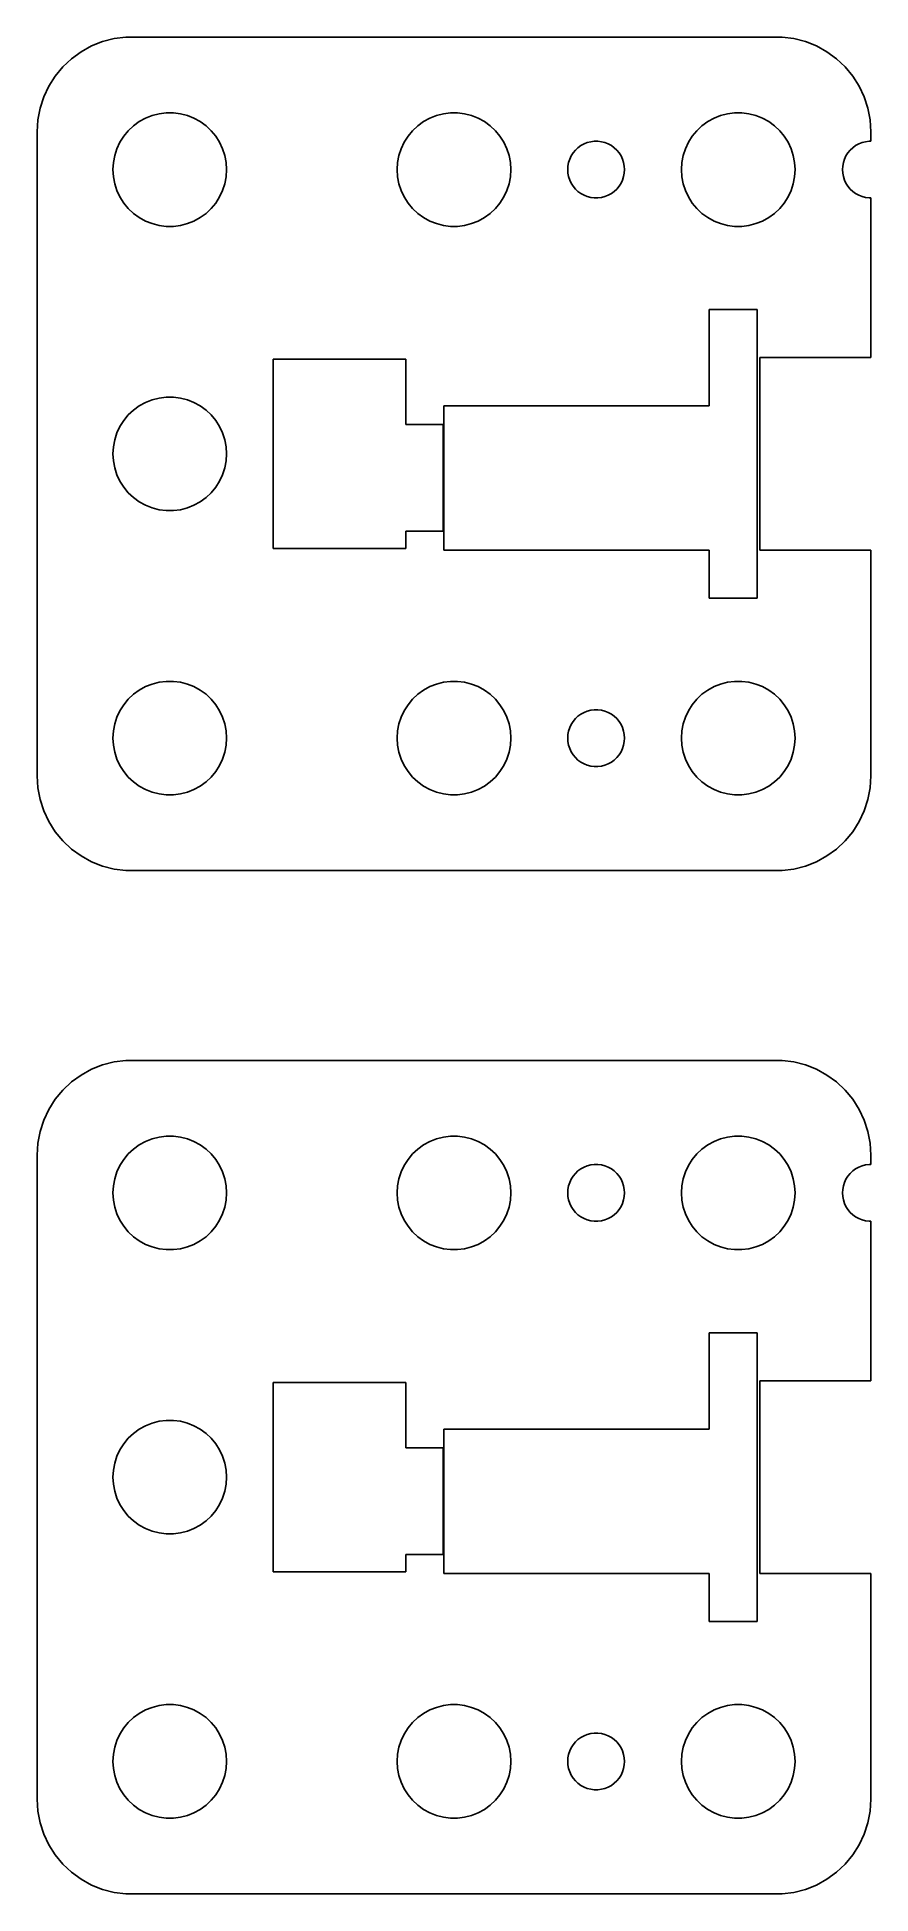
# Model space of a CAD drawing. Header units: metres. Extents: x -22 to 22, y -22 to 76.
import ezdxf

# ---------------------------------------------------------------- set-up
doc = ezdxf.new("R2010")
doc.units = ezdxf.units.M

msp = doc.modelspace()

# ---------------------------------------------------------------- linework, layer by layer
for p, q in [((-19.1289, 75.5241), (-19.6791, 75.2216)), ((-18.5451, 75.7553), (-19.1289, 75.5241)), ((-17.9369, 75.9114), (-18.5451, 75.7553)), ((-17.3139, 75.9901), (-17.9369, 75.9114)), ((17.3139, 75.9901), (-17.3139, 75.9901)), ((17.9369, 75.9114), (17.3139, 75.9901)), ((18.5451, 75.7553), (17.9369, 75.9114)), ((19.1289, 75.5241), (18.5451, 75.7553)), ((19.6791, 75.2216), (19.1289, 75.5241)), ((-20.1871, 74.8526), (-20.6448, 74.4227)), ((-19.6791, 75.2216), (-20.1871, 74.8526)), ((20.1871, 74.8526), (19.6791, 75.2216)), ((20.6448, 74.4227), (20.1871, 74.8526)), ((-21.0451, 73.9389), (-21.3815, 73.4088)), ((-20.6448, 74.4227), (-21.0451, 73.9389)), ((21.0451, 73.9389), (20.6448, 74.4227)), ((21.3815, 73.4088), (21.0451, 73.9389)), ((-21.6489, 72.8406), (-21.8429, 72.2434)), ((-21.3815, 73.4088), (-21.6489, 72.8406)), ((21.6489, 72.8406), (21.3815, 73.4088)), ((21.8429, 72.2434), (21.6489, 72.8406)), ((-21.9606, 71.6267), (-22, 71)), ((-21.8429, 72.2434), (-21.9606, 71.6267)), ((-16.9123, 71.3115), (-16.6075, 71.533)), ((-16.6075, 71.533), (-16.2773, 71.7145)), ((-16.2773, 71.7145), (-15.927, 71.8532)), ((-15.927, 71.8532), (-15.5621, 71.9469)), ((-15.5621, 71.9469), (-15.1884, 71.9941)), ((-15.1884, 71.9941), (-14.8116, 71.9941)), ((-14.8116, 71.9941), (-14.4379, 71.9469)), ((-14.4379, 71.9469), (-14.0729, 71.8532)), ((-14.0729, 71.8532), (-13.7227, 71.7145)), ((-13.7227, 71.7145), (-13.3925, 71.533)), ((-13.3925, 71.533), (-13.0877, 71.3115)), ((-1.91226, 71.3115), (-1.60747, 71.533)), ((-1.60747, 71.533), (-1.27733, 71.7145)), ((-1.27733, 71.7145), (-0.927048, 71.8532)), ((-0.927048, 71.8532), (-0.562134, 71.9469)), ((-0.562134, 71.9469), (-0.18837, 71.9941)), ((-0.18837, 71.9941), (0.18837, 71.9941)), ((0.18837, 71.9941), (0.562134, 71.9469)), ((0.562134, 71.9469), (0.927048, 71.8532)), ((0.927048, 71.8532), (1.27733, 71.7145)), ((1.27733, 71.7145), (1.60747, 71.533)), ((1.60747, 71.533), (1.91226, 71.3115)), ((13.0877, 71.3115), (13.3925, 71.533)), ((13.3925, 71.533), (13.7227, 71.7145)), ((13.7227, 71.7145), (14.0729, 71.8532)), ((14.0729, 71.8532), (14.4379, 71.9469)), ((14.4379, 71.9469), (14.8116, 71.9941)), ((14.8116, 71.9941), (15.1884, 71.9941)), ((15.1884, 71.9941), (15.5621, 71.9469)), ((15.5621, 71.9469), (15.927, 71.8532)), ((15.927, 71.8532), (16.2773, 71.7145)), ((16.2773, 71.7145), (16.6075, 71.533)), ((16.6075, 71.533), (16.9123, 71.3115)), ((21.9606, 71.6267), (21.8429, 72.2434)), ((22, 71), (21.9606, 71.6267)), ((-22, 71), (-22, 37)), ((-17.6289, 70.4453), (-17.427, 70.7634)), ((-17.427, 70.7634), (-17.1869, 71.0536)), ((-17.1869, 71.0536), (-16.9123, 71.3115)), ((-13.0877, 71.3115), (-12.8131, 71.0536)), ((-12.8131, 71.0536), (-12.5729, 70.7634)), ((-12.5729, 70.7634), (-12.3711, 70.4453)), ((-2.62891, 70.4453), (-2.42705, 70.7634)), ((-2.42705, 70.7634), (-2.1869, 71.0536)), ((-2.1869, 71.0536), (-1.91226, 71.3115)), ((1.91226, 71.3115), (2.1869, 71.0536)), ((2.1869, 71.0536), (2.42705, 70.7634)), ((2.42705, 70.7634), (2.62891, 70.4453)), ((12.3711, 70.4453), (12.5729, 70.7634)), ((12.5729, 70.7634), (12.8131, 71.0536)), ((12.8131, 71.0536), (13.0877, 71.3115)), ((16.9123, 71.3115), (17.1869, 71.0536)), ((17.1869, 71.0536), (17.427, 70.7634)), ((17.427, 70.7634), (17.6289, 70.4453)), ((22, 70.497), (22, 71)), ((-17.9763, 69.376), (-17.9057, 69.7461)), ((-17.9057, 69.7461), (-17.7893, 70.1044)), ((-17.7893, 70.1044), (-17.6289, 70.4453)), ((-12.3711, 70.4453), (-12.2107, 70.1044)), ((-12.2107, 70.1044), (-12.0942, 69.7461)), ((-12.0942, 69.7461), (-12.0237, 69.376)), ((-2.97633, 69.376), (-2.90575, 69.7461)), ((-2.90575, 69.7461), (-2.78932, 70.1044)), ((-2.78932, 70.1044), (-2.62891, 70.4453)), ((2.62891, 70.4453), (2.78932, 70.1044)), ((2.78932, 70.1044), (2.90575, 69.7461)), ((2.90575, 69.7461), (2.97633, 69.376)), ((6.10533, 69.5522), (6.18553, 69.7226)), ((6.18553, 69.7226), (6.28647, 69.8817)), ((6.28647, 69.8817), (6.40654, 70.0268)), ((6.40654, 70.0268), (6.54385, 70.1558)), ((6.54385, 70.1558), (6.69626, 70.2665)), ((6.69626, 70.2665), (6.86133, 70.3572)), ((6.86133, 70.3572), (7.03647, 70.4266)), ((7.03647, 70.4266), (7.21892, 70.4734)), ((7.21892, 70.4734), (7.40581, 70.497)), ((7.40581, 70.497), (7.59418, 70.497)), ((7.59418, 70.497), (7.78107, 70.4734)), ((7.78107, 70.4734), (7.96352, 70.4266)), ((7.96352, 70.4266), (8.13866, 70.3572)), ((8.13866, 70.3572), (8.30373, 70.2665)), ((8.30373, 70.2665), (8.45613, 70.1558)), ((8.45613, 70.1558), (8.59344, 70.0268)), ((8.59344, 70.0268), (8.71352, 69.8817)), ((8.71352, 69.8817), (8.81445, 69.7226)), ((8.81445, 69.7226), (8.89465, 69.5522)), ((12.0237, 69.376), (12.0942, 69.7461)), ((12.0942, 69.7461), (12.2107, 70.1044)), ((12.2107, 70.1044), (12.3711, 70.4453)), ((17.6289, 70.4453), (17.7893, 70.1044)), ((17.7893, 70.1044), (17.9057, 69.7461)), ((17.9057, 69.7461), (17.9763, 69.376)), ((20.6053, 69.5522), (20.6855, 69.7226)), ((20.6855, 69.7226), (20.7865, 69.8817)), ((20.7865, 69.8817), (20.9065, 70.0268)), ((20.9065, 70.0268), (21.0439, 70.1558)), ((21.0439, 70.1558), (21.1963, 70.2665)), ((21.1963, 70.2665), (21.3613, 70.3572)), ((21.3613, 70.3572), (21.5365, 70.4266)), ((21.5365, 70.4266), (21.7189, 70.4734)), ((21.7189, 70.4734), (21.9058, 70.497)), ((21.9058, 70.497), (22, 70.497)), ((-18, 69), (-17.9763, 69.376)), ((-17.9763, 68.624), (-18, 69)), ((-17.9057, 68.2539), (-17.9763, 68.624)), ((-12.0237, 68.624), (-12.0942, 68.2539)), ((-12.0237, 69.376), (-12, 69)), ((-12, 69), (-12.0237, 68.624)), ((-3, 69), (-2.97633, 69.376)), ((-2.97633, 68.624), (-3, 69)), ((-2.90575, 68.2539), (-2.97633, 68.624)), ((2.97633, 68.624), (2.90575, 68.2539)), ((2.97633, 69.376), (3, 69)), ((3, 69), (2.97633, 68.624)), ((6, 69), (6.01183, 69.188)), ((6.01183, 68.812), (6, 69)), ((6.01183, 69.188), (6.04712, 69.373)), ((6.04712, 68.627), (6.01183, 68.812)), ((6.04712, 69.373), (6.10533, 69.5522)), ((6.10533, 68.4478), (6.04712, 68.627)), ((8.89465, 69.5522), (8.95287, 69.373)), ((8.95287, 68.627), (8.89465, 68.4478)), ((8.95287, 69.373), (8.98816, 69.188)), ((8.98816, 68.812), (8.95287, 68.627)), ((8.98816, 69.188), (9, 69)), ((9, 69), (8.98816, 68.812)), ((12, 69), (12.0237, 69.376)), ((12.0237, 68.624), (12, 69)), ((12.0942, 68.2539), (12.0237, 68.624)), ((17.9763, 68.624), (17.9057, 68.2539)), ((17.9763, 69.376), (18, 69)), ((18, 69), (17.9763, 68.624)), ((20.5, 69), (20.5118, 69.188)), ((20.5118, 68.812), (20.5, 69)), ((20.5118, 69.188), (20.5471, 69.373)), ((20.5471, 68.627), (20.5118, 68.812)), ((20.5471, 69.373), (20.6053, 69.5522)), ((20.6053, 68.4478), (20.5471, 68.627)), ((-17.7893, 67.8956), (-17.9057, 68.2539)), ((-17.6289, 67.5547), (-17.7893, 67.8956)), ((-12.2107, 67.8956), (-12.3711, 67.5547)), ((-12.0942, 68.2539), (-12.2107, 67.8956)), ((-2.78932, 67.8956), (-2.90575, 68.2539)), ((-2.62891, 67.5547), (-2.78932, 67.8956)), ((2.78932, 67.8956), (2.62891, 67.5547)), ((2.90575, 68.2539), (2.78932, 67.8956)), ((6.18553, 68.2774), (6.10533, 68.4478)), ((6.28647, 68.1183), (6.18553, 68.2774)), ((6.40654, 67.9732), (6.28647, 68.1183)), ((6.54385, 67.8442), (6.40654, 67.9732)), ((6.69626, 67.7335), (6.54385, 67.8442)), ((6.86133, 67.6427), (6.69626, 67.7335)), ((7.03647, 67.5734), (6.86133, 67.6427)), ((8.13866, 67.6427), (7.96352, 67.5734)), ((8.30373, 67.7335), (8.13866, 67.6427)), ((8.45613, 67.8442), (8.30373, 67.7335)), ((8.59344, 67.9732), (8.45613, 67.8442)), ((8.71352, 68.1183), (8.59344, 67.9732)), ((8.81445, 68.2774), (8.71352, 68.1183)), ((8.89465, 68.4478), (8.81445, 68.2774)), ((12.2107, 67.8956), (12.0942, 68.2539)), ((12.3711, 67.5547), (12.2107, 67.8956)), ((17.7893, 67.8956), (17.6289, 67.5547)), ((17.9057, 68.2539), (17.7893, 67.8956)), ((20.6855, 68.2774), (20.6053, 68.4478)), ((20.7865, 68.1183), (20.6855, 68.2774)), ((20.9065, 67.9732), (20.7865, 68.1183)), ((21.0439, 67.8442), (20.9065, 67.9732)), ((21.1963, 67.7335), (21.0439, 67.8442)), ((21.3613, 67.6427), (21.1963, 67.7335)), ((21.5365, 67.5734), (21.3613, 67.6427)), ((-17.427, 67.2366), (-17.6289, 67.5547)), ((-17.1869, 66.9464), (-17.427, 67.2366)), ((-16.9123, 66.6884), (-17.1869, 66.9464)), ((-16.6075, 66.467), (-16.9123, 66.6884)), ((-13.0877, 66.6884), (-13.3925, 66.467)), ((-12.8131, 66.9464), (-13.0877, 66.6884)), ((-12.5729, 67.2366), (-12.8131, 66.9464)), ((-12.3711, 67.5547), (-12.5729, 67.2366)), ((-2.42705, 67.2366), (-2.62891, 67.5547)), ((-2.1869, 66.9464), (-2.42705, 67.2366)), ((-1.91226, 66.6884), (-2.1869, 66.9464)), ((-1.60747, 66.467), (-1.91226, 66.6884)), ((1.91226, 66.6884), (1.60747, 66.467)), ((2.1869, 66.9464), (1.91226, 66.6884)), ((2.42705, 67.2366), (2.1869, 66.9464)), ((2.62891, 67.5547), (2.42705, 67.2366)), ((7.21892, 67.5266), (7.03647, 67.5734)), ((7.40581, 67.503), (7.21892, 67.5266)), ((7.59418, 67.503), (7.40581, 67.503)), ((7.78107, 67.5266), (7.59418, 67.503)), ((7.96352, 67.5734), (7.78107, 67.5266)), ((12.5729, 67.2366), (12.3711, 67.5547)), ((12.8131, 66.9464), (12.5729, 67.2366)), ((13.0877, 66.6884), (12.8131, 66.9464)), ((13.3925, 66.467), (13.0877, 66.6884)), ((16.9123, 66.6884), (16.6075, 66.467)), ((17.1869, 66.9464), (16.9123, 66.6884)), ((17.427, 67.2366), (17.1869, 66.9464)), ((17.6289, 67.5547), (17.427, 67.2366)), ((21.7189, 67.5266), (21.5365, 67.5734)), ((21.9058, 67.5029), (21.7189, 67.5266)), ((22, 67.5029), (21.9058, 67.5029)), ((22, 59.08), (22, 67.5029)), ((-16.2773, 66.2855), (-16.6075, 66.467)), ((-15.927, 66.1468), (-16.2773, 66.2855)), ((-15.5621, 66.0531), (-15.927, 66.1468)), ((-15.1884, 66.0059), (-15.5621, 66.0531)), ((-14.8116, 66.0059), (-15.1884, 66.0059)), ((-14.4379, 66.0531), (-14.8116, 66.0059)), ((-14.0729, 66.1468), (-14.4379, 66.0531)), ((-13.7227, 66.2855), (-14.0729, 66.1468)), ((-13.3925, 66.467), (-13.7227, 66.2855)), ((-1.27733, 66.2855), (-1.60747, 66.467)), ((-0.927048, 66.1468), (-1.27733, 66.2855)), ((-0.562134, 66.0531), (-0.927048, 66.1468)), ((-0.18837, 66.0059), (-0.562134, 66.0531)), ((0.18837, 66.0059), (-0.18837, 66.0059)), ((0.562134, 66.0531), (0.18837, 66.0059)), ((0.927048, 66.1468), (0.562134, 66.0531)), ((1.27733, 66.2855), (0.927048, 66.1468)), ((1.60747, 66.467), (1.27733, 66.2855)), ((13.7227, 66.2855), (13.3925, 66.467)), ((14.0729, 66.1468), (13.7227, 66.2855)), ((14.4379, 66.0531), (14.0729, 66.1468)), ((14.8116, 66.0059), (14.4379, 66.0531)), ((15.1884, 66.0059), (14.8116, 66.0059)), ((15.5621, 66.0531), (15.1884, 66.0059)), ((15.927, 66.1468), (15.5621, 66.0531)), ((16.2773, 66.2855), (15.927, 66.1468)), ((16.6075, 66.467), (16.2773, 66.2855)), ((13.46, 56.54), (13.46, 61.62)), ((13.46, 61.62), (16, 61.62)), ((16, 61.62), (16, 46.38)), ((-9.54399, 49), (-9.54399, 59)), ((-9.54399, 59), (-2.54399, 59)), ((-2.54399, 59), (-2.54399, 55.54)), ((16.146, 48.92), (16.146, 59.08)), ((16.146, 59.08), (22, 59.08)), ((-16.2773, 56.7145), (-15.927, 56.8532)), ((-15.927, 56.8532), (-15.5621, 56.9469)), ((-15.5621, 56.9469), (-15.1884, 56.9941)), ((-15.1884, 56.9941), (-14.8116, 56.9941)), ((-14.8116, 56.9941), (-14.4379, 56.9469)), ((-14.4379, 56.9469), (-14.0729, 56.8532)), ((-14.0729, 56.8532), (-13.7227, 56.7145)), ((-17.427, 55.7634), (-17.1869, 56.0536)), ((-17.1869, 56.0536), (-16.9123, 56.3115)), ((-16.9123, 56.3115), (-16.6075, 56.533)), ((-16.6075, 56.533), (-16.2773, 56.7145)), ((-13.7227, 56.7145), (-13.3925, 56.533)), ((-13.3925, 56.533), (-13.0877, 56.3115)), ((-13.0877, 56.3115), (-12.8131, 56.0536)), ((-12.8131, 56.0536), (-12.5729, 55.7634)), ((-0.537994, 48.92), (-0.537994, 56.54)), ((-0.537994, 56.54), (13.46, 56.54)), ((-17.9057, 54.7461), (-17.7893, 55.1044)), ((-17.7893, 55.1044), (-17.6289, 55.4453)), ((-17.6289, 55.4453), (-17.427, 55.7634)), ((-12.5729, 55.7634), (-12.3711, 55.4453)), ((-12.3711, 55.4453), (-12.2107, 55.1044)), ((-12.2107, 55.1044), (-12.0942, 54.7461)), ((-2.54399, 55.54), (-0.566986, 55.54)), ((-0.566986, 55.54), (-0.566986, 49.92)), ((-18, 54), (-17.9763, 54.376)), ((-17.9763, 53.624), (-18, 54)), ((-17.9763, 54.376), (-17.9057, 54.7461)), ((-12.0942, 54.7461), (-12.0237, 54.376)), ((-12.0237, 54.376), (-12, 54)), ((-12, 54), (-12.0237, 53.624)), ((-17.9057, 53.2539), (-17.9763, 53.624)), ((-17.7893, 52.8956), (-17.9057, 53.2539)), ((-12.0942, 53.2539), (-12.2107, 52.8956)), ((-12.0237, 53.624), (-12.0942, 53.2539)), ((-17.6289, 52.5547), (-17.7893, 52.8956)), ((-17.427, 52.2366), (-17.6289, 52.5547)), ((-17.1869, 51.9464), (-17.427, 52.2366)), ((-16.9123, 51.6885), (-17.1869, 51.9464)), ((-12.8131, 51.9464), (-13.0877, 51.6885)), ((-12.5729, 52.2366), (-12.8131, 51.9464)), ((-12.3711, 52.5547), (-12.5729, 52.2366)), ((-12.2107, 52.8956), (-12.3711, 52.5547)), ((-16.6075, 51.467), (-16.9123, 51.6885)), ((-16.2773, 51.2855), (-16.6075, 51.467)), ((-15.927, 51.1468), (-16.2773, 51.2855)), ((-15.5621, 51.0531), (-15.927, 51.1468)), ((-15.1884, 51.0059), (-15.5621, 51.0531)), ((-14.8116, 51.0059), (-15.1884, 51.0059)), ((-14.4379, 51.0531), (-14.8116, 51.0059)), ((-14.0729, 51.1468), (-14.4379, 51.0531)), ((-13.7227, 51.2855), (-14.0729, 51.1468)), ((-13.3925, 51.467), (-13.7227, 51.2855)), ((-13.0877, 51.6885), (-13.3925, 51.467)), ((-2.54399, 49), (-9.54399, 49)), ((-0.566986, 49.92), (-2.54399, 49.92)), ((-2.54399, 49.92), (-2.54399, 49)), ((13.46, 48.92), (-0.537994, 48.92)), ((13.46, 46.38), (13.46, 48.92)), ((22, 48.92), (16.146, 48.92)), ((22, 37), (22, 48.92)), ((16, 46.38), (13.46, 46.38)), ((-17.1869, 41.0536), (-16.9123, 41.3116)), ((-16.9123, 41.3116), (-16.6075, 41.533)), ((-16.6075, 41.533), (-16.2773, 41.7145)), ((-16.2773, 41.7145), (-15.927, 41.8532)), ((-15.927, 41.8532), (-15.5621, 41.9469)), ((-15.5621, 41.9469), (-15.1884, 41.9941)), ((-15.1884, 41.9941), (-14.8116, 41.9941)), ((-14.8116, 41.9941), (-14.4379, 41.9469)), ((-14.4379, 41.9469), (-14.0729, 41.8532)), ((-14.0729, 41.8532), (-13.7227, 41.7145)), ((-13.7227, 41.7145), (-13.3925, 41.533)), ((-13.3925, 41.533), (-13.0877, 41.3116)), ((-13.0877, 41.3116), (-12.8131, 41.0536)), ((-2.1869, 41.0536), (-1.91226, 41.3116)), ((-1.91226, 41.3116), (-1.60747, 41.533)), ((-1.60747, 41.533), (-1.27733, 41.7145)), ((-1.27733, 41.7145), (-0.927048, 41.8532)), ((-0.927048, 41.8532), (-0.562134, 41.9469)), ((-0.562134, 41.9469), (-0.18837, 41.9941)), ((-0.18837, 41.9941), (0.18837, 41.9941)), ((0.18837, 41.9941), (0.562134, 41.9469)), ((0.562134, 41.9469), (0.927048, 41.8532)), ((0.927048, 41.8532), (1.27733, 41.7145)), ((1.27733, 41.7145), (1.60747, 41.533)), ((1.60747, 41.533), (1.91226, 41.3116)), ((1.91226, 41.3116), (2.1869, 41.0536)), ((12.8131, 41.0536), (13.0877, 41.3116)), ((13.0877, 41.3116), (13.3925, 41.533)), ((13.3925, 41.533), (13.7227, 41.7145)), ((13.7227, 41.7145), (14.0729, 41.8532)), ((14.0729, 41.8532), (14.4379, 41.9469)), ((14.4379, 41.9469), (14.8116, 41.9941)), ((14.8116, 41.9941), (15.1884, 41.9941)), ((15.1884, 41.9941), (15.5621, 41.9469)), ((15.5621, 41.9469), (15.927, 41.8532)), ((15.927, 41.8532), (16.2773, 41.7145)), ((16.2773, 41.7145), (16.6075, 41.533)), ((16.6075, 41.533), (16.9123, 41.3116)), ((16.9123, 41.3116), (17.1869, 41.0536)), ((-17.7893, 40.1044), (-17.6289, 40.4453)), ((-17.6289, 40.4453), (-17.427, 40.7634)), ((-17.427, 40.7634), (-17.1869, 41.0536)), ((-12.8131, 41.0536), (-12.5729, 40.7634)), ((-12.5729, 40.7634), (-12.3711, 40.4453)), ((-12.3711, 40.4453), (-12.2107, 40.1044)), ((-2.78932, 40.1044), (-2.62891, 40.4453)), ((-2.62891, 40.4453), (-2.42705, 40.7634)), ((-2.42705, 40.7634), (-2.1869, 41.0536)), ((2.1869, 41.0536), (2.42705, 40.7634)), ((2.42705, 40.7634), (2.62891, 40.4453)), ((2.62891, 40.4453), (2.78932, 40.1044)), ((6.54385, 40.1558), (6.69626, 40.2665)), ((6.69626, 40.2665), (6.86133, 40.3573)), ((6.86133, 40.3573), (7.03647, 40.4266)), ((7.03647, 40.4266), (7.21892, 40.4734)), ((7.21892, 40.4734), (7.40581, 40.497)), ((7.40581, 40.497), (7.59418, 40.497)), ((7.59418, 40.497), (7.78107, 40.4734)), ((7.78107, 40.4734), (7.96352, 40.4266)), ((7.96352, 40.4266), (8.13866, 40.3573)), ((8.13866, 40.3573), (8.30373, 40.2665)), ((8.30373, 40.2665), (8.45613, 40.1558)), ((12.2107, 40.1044), (12.3711, 40.4453)), ((12.3711, 40.4453), (12.5729, 40.7634)), ((12.5729, 40.7634), (12.8131, 41.0536)), ((17.1869, 41.0536), (17.427, 40.7634)), ((17.427, 40.7634), (17.6289, 40.4453)), ((17.6289, 40.4453), (17.7893, 40.1044)), ((-18, 39), (-17.9763, 39.376)), ((-17.9763, 39.376), (-17.9057, 39.7461)), ((-17.9057, 39.7461), (-17.7893, 40.1044)), ((-12.2107, 40.1044), (-12.0942, 39.7461)), ((-12.0942, 39.7461), (-12.0237, 39.376)), ((-12.0237, 39.376), (-12, 39)), ((-3, 39), (-2.97633, 39.376)), ((-2.97633, 39.376), (-2.90575, 39.7461)), ((-2.90575, 39.7461), (-2.78932, 40.1044)), ((2.78932, 40.1044), (2.90575, 39.7461)), ((2.90575, 39.7461), (2.97633, 39.376)), ((2.97633, 39.376), (3, 39)), ((6.01183, 39.188), (6.04712, 39.373)), ((6.04712, 39.373), (6.10533, 39.5522)), ((6.10533, 39.5522), (6.18553, 39.7226)), ((6.18553, 39.7226), (6.28647, 39.8817)), ((6.28647, 39.8817), (6.40654, 40.0268)), ((6.40654, 40.0268), (6.54385, 40.1558)), ((8.45613, 40.1558), (8.59344, 40.0268)), ((8.59344, 40.0268), (8.71352, 39.8817)), ((8.71352, 39.8817), (8.81445, 39.7226)), ((8.81445, 39.7226), (8.89465, 39.5522)), ((8.89465, 39.5522), (8.95287, 39.373)), ((8.95287, 39.373), (8.98816, 39.188)), ((12, 39), (12.0237, 39.376)), ((12.0237, 39.376), (12.0942, 39.7461)), ((12.0942, 39.7461), (12.2107, 40.1044)), ((17.7893, 40.1044), (17.9057, 39.7461)), ((17.9057, 39.7461), (17.9763, 39.376)), ((17.9763, 39.376), (18, 39)), ((-17.9763, 38.624), (-18, 39)), ((-17.9057, 38.2539), (-17.9763, 38.624)), ((-17.7893, 37.8956), (-17.9057, 38.2539)), ((-12.0942, 38.2539), (-12.2107, 37.8956)), ((-12.0237, 38.624), (-12.0942, 38.2539)), ((-12, 39), (-12.0237, 38.624)), ((-2.97633, 38.624), (-3, 39)), ((-2.90575, 38.2539), (-2.97633, 38.624)), ((-2.78932, 37.8956), (-2.90575, 38.2539)), ((2.90575, 38.2539), (2.78932, 37.8956)), ((2.97633, 38.624), (2.90575, 38.2539)), ((3, 39), (2.97633, 38.624)), ((6, 39), (6.01183, 39.188)), ((6.01183, 38.812), (6, 39)), ((6.04712, 38.627), (6.01183, 38.812)), ((6.10533, 38.4478), (6.04712, 38.627)), ((6.18553, 38.2774), (6.10533, 38.4478)), ((6.28647, 38.1183), (6.18553, 38.2774)), ((8.81445, 38.2774), (8.71352, 38.1183)), ((8.89465, 38.4478), (8.81445, 38.2774)), ((8.95287, 38.627), (8.89465, 38.4478)), ((8.98816, 38.812), (8.95287, 38.627)), ((8.98816, 39.188), (9, 39)), ((9, 39), (8.98816, 38.812)), ((12.0237, 38.624), (12, 39)), ((12.0942, 38.2539), (12.0237, 38.624)), ((12.2107, 37.8956), (12.0942, 38.2539)), ((17.9057, 38.2539), (17.7893, 37.8956)), ((17.9763, 38.624), (17.9057, 38.2539)), ((18, 39), (17.9763, 38.624)), ((-17.6289, 37.5547), (-17.7893, 37.8956)), ((-17.427, 37.2366), (-17.6289, 37.5547)), ((-17.1869, 36.9464), (-17.427, 37.2366)), ((-12.5729, 37.2366), (-12.8131, 36.9464)), ((-12.3711, 37.5547), (-12.5729, 37.2366)), ((-12.2107, 37.8956), (-12.3711, 37.5547)), ((-2.62891, 37.5547), (-2.78932, 37.8956)), ((-2.42705, 37.2366), (-2.62891, 37.5547)), ((-2.1869, 36.9464), (-2.42705, 37.2366)), ((2.42705, 37.2366), (2.1869, 36.9464)), ((2.62891, 37.5547), (2.42705, 37.2366)), ((2.78932, 37.8956), (2.62891, 37.5547)), ((6.40654, 37.9732), (6.28647, 38.1183)), ((6.54385, 37.8442), (6.40654, 37.9732)), ((6.69626, 37.7335), (6.54385, 37.8442)), ((6.86133, 37.6428), (6.69626, 37.7335)), ((7.03647, 37.5734), (6.86133, 37.6428)), ((7.21892, 37.5266), (7.03647, 37.5734)), ((7.40581, 37.503), (7.21892, 37.5266)), ((7.59418, 37.503), (7.40581, 37.503)), ((7.78107, 37.5266), (7.59418, 37.503)), ((7.96352, 37.5734), (7.78107, 37.5266)), ((8.13866, 37.6428), (7.96352, 37.5734)), ((8.30373, 37.7335), (8.13866, 37.6428)), ((8.45613, 37.8442), (8.30373, 37.7335)), ((8.59344, 37.9732), (8.45613, 37.8442)), ((8.71352, 38.1183), (8.59344, 37.9732)), ((12.3711, 37.5547), (12.2107, 37.8956)), ((12.5729, 37.2366), (12.3711, 37.5547)), ((12.8131, 36.9464), (12.5729, 37.2366)), ((17.427, 37.2366), (17.1869, 36.9464)), ((17.6289, 37.5547), (17.427, 37.2366)), ((17.7893, 37.8956), (17.6289, 37.5547)), ((-22, 37), (-21.9606, 36.3733)), ((-21.9606, 36.3733), (-21.8429, 35.7566)), ((-16.9123, 36.6885), (-17.1869, 36.9464)), ((-16.6075, 36.467), (-16.9123, 36.6885)), ((-16.2773, 36.2855), (-16.6075, 36.467)), ((-15.927, 36.1468), (-16.2773, 36.2855)), ((-13.7227, 36.2855), (-14.0729, 36.1468)), ((-13.3925, 36.467), (-13.7227, 36.2855)), ((-13.0877, 36.6885), (-13.3925, 36.467)), ((-12.8131, 36.9464), (-13.0877, 36.6885)), ((-1.91226, 36.6885), (-2.1869, 36.9464)), ((-1.60747, 36.467), (-1.91226, 36.6885)), ((-1.27733, 36.2855), (-1.60747, 36.467)), ((-0.927048, 36.1468), (-1.27733, 36.2855)), ((1.27733, 36.2855), (0.927048, 36.1468)), ((1.60747, 36.467), (1.27733, 36.2855)), ((1.91226, 36.6885), (1.60747, 36.467)), ((2.1869, 36.9464), (1.91226, 36.6885)), ((13.0877, 36.6885), (12.8131, 36.9464)), ((13.3925, 36.467), (13.0877, 36.6885)), ((13.7227, 36.2855), (13.3925, 36.467)), ((14.0729, 36.1468), (13.7227, 36.2855)), ((16.2773, 36.2855), (15.927, 36.1468)), ((16.6075, 36.467), (16.2773, 36.2855)), ((16.9123, 36.6885), (16.6075, 36.467)), ((17.1869, 36.9464), (16.9123, 36.6885)), ((21.8429, 35.7566), (21.9606, 36.3733)), ((21.9606, 36.3733), (22, 37)), ((-21.8429, 35.7566), (-21.6489, 35.1594)), ((-15.5621, 36.0531), (-15.927, 36.1468)), ((-15.1884, 36.0059), (-15.5621, 36.0531)), ((-14.8116, 36.0059), (-15.1884, 36.0059)), ((-14.4379, 36.0531), (-14.8116, 36.0059)), ((-14.0729, 36.1468), (-14.4379, 36.0531)), ((-0.562134, 36.0531), (-0.927048, 36.1468)), ((-0.18837, 36.0059), (-0.562134, 36.0531)), ((0.18837, 36.0059), (-0.18837, 36.0059)), ((0.562134, 36.0531), (0.18837, 36.0059)), ((0.927048, 36.1468), (0.562134, 36.0531)), ((14.4379, 36.0531), (14.0729, 36.1468)), ((14.8116, 36.0059), (14.4379, 36.0531)), ((15.1884, 36.0059), (14.8116, 36.0059)), ((15.5621, 36.0531), (15.1884, 36.0059)), ((15.927, 36.1468), (15.5621, 36.0531)), ((21.6489, 35.1594), (21.8429, 35.7566)), ((-21.6489, 35.1594), (-21.3815, 34.5912)), ((-21.3815, 34.5912), (-21.0451, 34.0611)), ((21.0451, 34.0611), (21.3815, 34.5912)), ((21.3815, 34.5912), (21.6489, 35.1594)), ((-21.0451, 34.0611), (-20.6448, 33.5773)), ((-20.6448, 33.5773), (-20.1871, 33.1474)), ((20.1871, 33.1474), (20.6448, 33.5773)), ((20.6448, 33.5773), (21.0451, 34.0611)), ((-20.1871, 33.1474), (-19.6791, 32.7784)), ((-19.6791, 32.7784), (-19.1289, 32.4759)), ((-19.1289, 32.4759), (-18.5451, 32.2447)), ((18.5451, 32.2447), (19.1289, 32.4759)), ((19.1289, 32.4759), (19.6791, 32.7784)), ((19.6791, 32.7784), (20.1871, 33.1474)), ((-18.5451, 32.2447), (-17.9369, 32.0886)), ((-17.9369, 32.0886), (-17.3139, 32.0099)), ((-17.3139, 32.0099), (17.3139, 32.0099)), ((17.3139, 32.0099), (17.9369, 32.0886)), ((17.9369, 32.0886), (18.5451, 32.2447)), ((-18.5451, 21.7553), (-19.1289, 21.5241)), ((-17.9369, 21.9114), (-18.5451, 21.7553)), ((-17.3139, 21.9901), (-17.9369, 21.9114)), ((17.3139, 21.9901), (-17.3139, 21.9901)), ((17.9369, 21.9114), (17.3139, 21.9901)), ((18.5451, 21.7553), (17.9369, 21.9114)), ((19.1289, 21.5241), (18.5451, 21.7553)), ((-20.1871, 20.8526), (-20.6448, 20.4227)), ((-19.6791, 21.2216), (-20.1871, 20.8526)), ((-19.1289, 21.5241), (-19.6791, 21.2216)), ((19.6791, 21.2216), (19.1289, 21.5241)), ((20.1871, 20.8526), (19.6791, 21.2216)), ((20.6448, 20.4227), (20.1871, 20.8526)), ((-21.0451, 19.9389), (-21.3815, 19.4088)), ((-20.6448, 20.4227), (-21.0451, 19.9389)), ((21.0451, 19.9389), (20.6448, 20.4227)), ((21.3815, 19.4088), (21.0451, 19.9389)), ((-21.6489, 18.8406), (-21.8429, 18.2434)), ((-21.3815, 19.4088), (-21.6489, 18.8406)), ((21.6489, 18.8406), (21.3815, 19.4088)), ((21.8429, 18.2434), (21.6489, 18.8406)), ((-21.8429, 18.2434), (-21.9606, 17.6267)), ((-16.6075, 17.533), (-16.2773, 17.7145)), ((-16.2773, 17.7145), (-15.927, 17.8532)), ((-15.927, 17.8532), (-15.5621, 17.9469)), ((-15.5621, 17.9469), (-15.1884, 17.9941)), ((-15.1884, 17.9941), (-14.8116, 17.9941)), ((-14.8116, 17.9941), (-14.4379, 17.9469)), ((-14.4379, 17.9469), (-14.0729, 17.8532)), ((-14.0729, 17.8532), (-13.7227, 17.7145)), ((-13.7227, 17.7145), (-13.3925, 17.533)), ((-1.60747, 17.533), (-1.27733, 17.7145)), ((-1.27733, 17.7145), (-0.927048, 17.8532)), ((-0.927048, 17.8532), (-0.562134, 17.9469)), ((-0.562134, 17.9469), (-0.18837, 17.9941)), ((-0.18837, 17.9941), (0.18837, 17.9941)), ((0.18837, 17.9941), (0.562134, 17.9469)), ((0.562134, 17.9469), (0.927048, 17.8532)), ((0.927048, 17.8532), (1.27733, 17.7145)), ((1.27733, 17.7145), (1.60747, 17.533)), ((13.3925, 17.533), (13.7227, 17.7145)), ((13.7227, 17.7145), (14.0729, 17.8532)), ((14.0729, 17.8532), (14.4379, 17.9469)), ((14.4379, 17.9469), (14.8116, 17.9941)), ((14.8116, 17.9941), (15.1884, 17.9941)), ((15.1884, 17.9941), (15.5621, 17.9469)), ((15.5621, 17.9469), (15.927, 17.8532)), ((15.927, 17.8532), (16.2773, 17.7145)), ((16.2773, 17.7145), (16.6075, 17.533)), ((21.9606, 17.6267), (21.8429, 18.2434)), ((-21.9606, 17.6267), (-22, 17)), ((-22, 17), (-22, -17)), ((-17.6289, 16.4453), (-17.427, 16.7634)), ((-17.427, 16.7634), (-17.1869, 17.0536)), ((-17.1869, 17.0536), (-16.9123, 17.3115)), ((-16.9123, 17.3115), (-16.6075, 17.533)), ((-13.3925, 17.533), (-13.0877, 17.3115)), ((-13.0877, 17.3115), (-12.8131, 17.0536)), ((-12.8131, 17.0536), (-12.5729, 16.7634)), ((-12.5729, 16.7634), (-12.3711, 16.4453)), ((-2.62891, 16.4453), (-2.42705, 16.7634)), ((-2.42705, 16.7634), (-2.1869, 17.0536)), ((-2.1869, 17.0536), (-1.91226, 17.3115)), ((-1.91226, 17.3115), (-1.60747, 17.533)), ((1.60747, 17.533), (1.91226, 17.3115)), ((1.91226, 17.3115), (2.1869, 17.0536)), ((2.1869, 17.0536), (2.42705, 16.7634)), ((2.42705, 16.7634), (2.62891, 16.4453)), ((12.3711, 16.4453), (12.5729, 16.7634)), ((12.5729, 16.7634), (12.8131, 17.0536)), ((12.8131, 17.0536), (13.0877, 17.3115)), ((13.0877, 17.3115), (13.3925, 17.533)), ((16.6075, 17.533), (16.9123, 17.3115)), ((16.9123, 17.3115), (17.1869, 17.0536)), ((17.1869, 17.0536), (17.427, 16.7634)), ((17.427, 16.7634), (17.6289, 16.4453)), ((22, 17), (21.9606, 17.6267)), ((22, 16.497), (22, 17)), ((-17.9763, 15.376), (-17.9057, 15.7461)), ((-17.9057, 15.7461), (-17.7893, 16.1044)), ((-17.7893, 16.1044), (-17.6289, 16.4453)), ((-12.3711, 16.4453), (-12.2107, 16.1044)), ((-12.2107, 16.1044), (-12.0942, 15.7461)), ((-12.0942, 15.7461), (-12.0237, 15.376)), ((-2.97633, 15.376), (-2.90575, 15.7461)), ((-2.90575, 15.7461), (-2.78932, 16.1044)), ((-2.78932, 16.1044), (-2.62891, 16.4453)), ((2.62891, 16.4453), (2.78932, 16.1044)), ((2.78932, 16.1044), (2.90575, 15.7461)), ((2.90575, 15.7461), (2.97633, 15.376)), ((6.10533, 15.5522), (6.18553, 15.7226)), ((6.18553, 15.7226), (6.28647, 15.8817)), ((6.28647, 15.8817), (6.40654, 16.0268)), ((6.40654, 16.0268), (6.54385, 16.1558)), ((6.54385, 16.1558), (6.69626, 16.2665)), ((6.69626, 16.2665), (6.86133, 16.3572)), ((6.86133, 16.3572), (7.03647, 16.4266)), ((7.03647, 16.4266), (7.21892, 16.4734)), ((7.21892, 16.4734), (7.40581, 16.497)), ((7.40581, 16.497), (7.59418, 16.497)), ((7.59418, 16.497), (7.78107, 16.4734)), ((7.78107, 16.4734), (7.96352, 16.4266)), ((7.96352, 16.4266), (8.13866, 16.3572)), ((8.13866, 16.3572), (8.30373, 16.2665)), ((8.30373, 16.2665), (8.45613, 16.1558)), ((8.45613, 16.1558), (8.59344, 16.0268)), ((8.59344, 16.0268), (8.71352, 15.8817)), ((8.71352, 15.8817), (8.81445, 15.7226)), ((8.81445, 15.7226), (8.89465, 15.5522)), ((12.0237, 15.376), (12.0942, 15.7461)), ((12.0942, 15.7461), (12.2107, 16.1044)), ((12.2107, 16.1044), (12.3711, 16.4453)), ((17.6289, 16.4453), (17.7893, 16.1044)), ((17.7893, 16.1044), (17.9057, 15.7461)), ((17.9057, 15.7461), (17.9763, 15.376)), ((20.6053, 15.5522), (20.6855, 15.7226)), ((20.6855, 15.7226), (20.7865, 15.8817)), ((20.7865, 15.8817), (20.9065, 16.0268)), ((20.9065, 16.0268), (21.0439, 16.1558)), ((21.0439, 16.1558), (21.1963, 16.2665)), ((21.1963, 16.2665), (21.3613, 16.3572)), ((21.3613, 16.3572), (21.5365, 16.4266)), ((21.5365, 16.4266), (21.7189, 16.4734)), ((21.7189, 16.4734), (21.9058, 16.497)), ((21.9058, 16.497), (22, 16.497)), ((-18, 15), (-17.9763, 15.376)), ((-17.9763, 14.624), (-18, 15)), ((-12.0237, 15.376), (-12, 15)), ((-12, 15), (-12.0237, 14.624)), ((-3, 15), (-2.97633, 15.376)), ((-2.97633, 14.624), (-3, 15)), ((2.97633, 15.376), (3, 15)), ((3, 15), (2.97633, 14.624)), ((6, 15), (6.01183, 15.188)), ((6.01183, 14.812), (6, 15)), ((6.01183, 15.188), (6.04712, 15.373)), ((6.04712, 14.627), (6.01183, 14.812)), ((6.04712, 15.373), (6.10533, 15.5522)), ((8.89465, 15.5522), (8.95287, 15.373)), ((8.95287, 15.373), (8.98816, 15.188)), ((8.98816, 14.812), (8.95287, 14.627)), ((8.98816, 15.188), (9, 15)), ((9, 15), (8.98816, 14.812)), ((12, 15), (12.0237, 15.376)), ((12.0237, 14.624), (12, 15)), ((17.9763, 15.376), (18, 15)), ((18, 15), (17.9763, 14.624)), ((20.5, 15), (20.5118, 15.188)), ((20.5118, 14.812), (20.5, 15)), ((20.5118, 15.188), (20.5471, 15.373)), ((20.5471, 14.627), (20.5118, 14.812)), ((20.5471, 15.373), (20.6053, 15.5522)), ((-17.9057, 14.2539), (-17.9763, 14.624)), ((-17.7893, 13.8956), (-17.9057, 14.2539)), ((-17.6289, 13.5547), (-17.7893, 13.8956)), ((-12.2107, 13.8956), (-12.3711, 13.5547)), ((-12.0942, 14.2539), (-12.2107, 13.8956)), ((-12.0237, 14.624), (-12.0942, 14.2539)), ((-2.90575, 14.2539), (-2.97633, 14.624)), ((-2.78932, 13.8956), (-2.90575, 14.2539)), ((-2.62891, 13.5547), (-2.78932, 13.8956)), ((2.78932, 13.8956), (2.62891, 13.5547)), ((2.90575, 14.2539), (2.78932, 13.8956)), ((2.97633, 14.624), (2.90575, 14.2539)), ((6.10533, 14.4478), (6.04712, 14.627)), ((6.18553, 14.2774), (6.10533, 14.4478)), ((6.28647, 14.1183), (6.18553, 14.2774)), ((6.40654, 13.9732), (6.28647, 14.1183)), ((6.54385, 13.8442), (6.40654, 13.9732)), ((6.69626, 13.7335), (6.54385, 13.8442)), ((6.86133, 13.6427), (6.69626, 13.7335)), ((8.30373, 13.7335), (8.13866, 13.6427)), ((8.45613, 13.8442), (8.30373, 13.7335)), ((8.59344, 13.9732), (8.45613, 13.8442)), ((8.71352, 14.1183), (8.59344, 13.9732)), ((8.81445, 14.2774), (8.71352, 14.1183)), ((8.89465, 14.4478), (8.81445, 14.2774)), ((8.95287, 14.627), (8.89465, 14.4478)), ((12.0942, 14.2539), (12.0237, 14.624)), ((12.2107, 13.8956), (12.0942, 14.2539)), ((12.3711, 13.5547), (12.2107, 13.8956)), ((17.7893, 13.8956), (17.6289, 13.5547)), ((17.9057, 14.2539), (17.7893, 13.8956)), ((17.9763, 14.624), (17.9057, 14.2539)), ((20.6053, 14.4478), (20.5471, 14.627)), ((20.6855, 14.2774), (20.6053, 14.4478)), ((20.7865, 14.1183), (20.6855, 14.2774)), ((20.9065, 13.9732), (20.7865, 14.1183)), ((21.0439, 13.8442), (20.9065, 13.9732)), ((21.1963, 13.7335), (21.0439, 13.8442)), ((21.3613, 13.6427), (21.1963, 13.7335)), ((-17.427, 13.2366), (-17.6289, 13.5547)), ((-17.1869, 12.9464), (-17.427, 13.2366)), ((-16.9123, 12.6884), (-17.1869, 12.9464)), ((-12.8131, 12.9464), (-13.0877, 12.6884)), ((-12.5729, 13.2366), (-12.8131, 12.9464)), ((-12.3711, 13.5547), (-12.5729, 13.2366)), ((-2.42705, 13.2366), (-2.62891, 13.5547)), ((-2.1869, 12.9464), (-2.42705, 13.2366)), ((-1.91226, 12.6884), (-2.1869, 12.9464)), ((2.1869, 12.9464), (1.91226, 12.6884)), ((2.42705, 13.2366), (2.1869, 12.9464)), ((2.62891, 13.5547), (2.42705, 13.2366)), ((7.03647, 13.5734), (6.86133, 13.6427)), ((7.21892, 13.5266), (7.03647, 13.5734)), ((7.40581, 13.503), (7.21892, 13.5266)), ((7.59418, 13.503), (7.40581, 13.503)), ((7.78107, 13.5266), (7.59418, 13.503)), ((7.96352, 13.5734), (7.78107, 13.5266)), ((8.13866, 13.6427), (7.96352, 13.5734)), ((12.5729, 13.2366), (12.3711, 13.5547)), ((12.8131, 12.9464), (12.5729, 13.2366)), ((13.0877, 12.6884), (12.8131, 12.9464)), ((17.1869, 12.9464), (16.9123, 12.6884)), ((17.427, 13.2366), (17.1869, 12.9464)), ((17.6289, 13.5547), (17.427, 13.2366)), ((21.5365, 13.5734), (21.3613, 13.6427)), ((21.7189, 13.5266), (21.5365, 13.5734)), ((21.9058, 13.5029), (21.7189, 13.5266)), ((22, 13.5029), (21.9058, 13.5029)), ((22, 5.07999), (22, 13.5029)), ((-16.6075, 12.467), (-16.9123, 12.6884)), ((-16.2773, 12.2855), (-16.6075, 12.467)), ((-15.927, 12.1468), (-16.2773, 12.2855)), ((-15.5621, 12.0531), (-15.927, 12.1468)), ((-15.1884, 12.0059), (-15.5621, 12.0531)), ((-14.8116, 12.0059), (-15.1884, 12.0059)), ((-14.4379, 12.0531), (-14.8116, 12.0059)), ((-14.0729, 12.1468), (-14.4379, 12.0531)), ((-13.7227, 12.2855), (-14.0729, 12.1468)), ((-13.3925, 12.467), (-13.7227, 12.2855)), ((-13.0877, 12.6884), (-13.3925, 12.467)), ((-1.60747, 12.467), (-1.91226, 12.6884)), ((-1.27733, 12.2855), (-1.60747, 12.467)), ((-0.927048, 12.1468), (-1.27733, 12.2855)), ((-0.562134, 12.0531), (-0.927048, 12.1468)), ((-0.18837, 12.0059), (-0.562134, 12.0531)), ((0.18837, 12.0059), (-0.18837, 12.0059)), ((0.562134, 12.0531), (0.18837, 12.0059)), ((0.927048, 12.1468), (0.562134, 12.0531)), ((1.27733, 12.2855), (0.927048, 12.1468)), ((1.60747, 12.467), (1.27733, 12.2855)), ((1.91226, 12.6884), (1.60747, 12.467)), ((13.3925, 12.467), (13.0877, 12.6884)), ((13.7227, 12.2855), (13.3925, 12.467)), ((14.0729, 12.1468), (13.7227, 12.2855)), ((14.4379, 12.0531), (14.0729, 12.1468)), ((14.8116, 12.0059), (14.4379, 12.0531)), ((15.1884, 12.0059), (14.8116, 12.0059)), ((15.5621, 12.0531), (15.1884, 12.0059)), ((15.927, 12.1468), (15.5621, 12.0531)), ((16.2773, 12.2855), (15.927, 12.1468)), ((16.6075, 12.467), (16.2773, 12.2855)), ((16.9123, 12.6884), (16.6075, 12.467)), ((13.46, 2.53999), (13.46, 7.62)), ((13.46, 7.62), (16, 7.62)), ((16, 7.62), (16, -7.62)), ((-9.54399, -5), (-9.54399, 5)), ((-9.54399, 5), (-2.54399, 5)), ((-2.54399, 5), (-2.54399, 1.53999)), ((16.146, -5.07999), (16.146, 5.07999)), ((16.146, 5.07999), (22, 5.07999)), ((-15.927, 2.85316), (-15.5621, 2.94685)), ((-15.5621, 2.94685), (-15.1884, 2.99408)), ((-15.1884, 2.99408), (-14.8116, 2.99408)), ((-14.8116, 2.99408), (-14.4379, 2.94685)), ((-14.4379, 2.94685), (-14.0729, 2.85316)), ((-17.427, 1.76335), (-17.1869, 2.05363)), ((-17.1869, 2.05363), (-16.9123, 2.31154)), ((-16.9123, 2.31154), (-16.6075, 2.53297)), ((-16.6075, 2.53297), (-16.2773, 2.71448)), ((-16.2773, 2.71448), (-15.927, 2.85316)), ((-14.0729, 2.85316), (-13.7227, 2.71448)), ((-13.7227, 2.71448), (-13.3925, 2.53297)), ((-13.3925, 2.53297), (-13.0877, 2.31154)), ((-13.0877, 2.31154), (-12.8131, 2.05363)), ((-12.8131, 2.05363), (-12.5729, 1.76335)), ((-0.537994, -5.07999), (-0.537994, 2.53999)), ((-0.537994, 2.53999), (13.46, 2.53999)), ((-17.9057, 0.746063), (-17.7893, 1.10437)), ((-17.7893, 1.10437), (-17.6289, 1.44525)), ((-17.6289, 1.44525), (-17.427, 1.76335)), ((-12.5729, 1.76335), (-12.3711, 1.44525)), ((-12.3711, 1.44525), (-12.2107, 1.10437)), ((-12.2107, 1.10437), (-12.0942, 0.746063)), ((-2.54399, 1.53999), (-0.566986, 1.53999)), ((-0.566986, 1.53999), (-0.566986, -4.07999)), ((-18, 0), (-17.9763, 0.375992)), ((-17.9763, -0.375992), (-18, 0)), ((-17.9763, 0.375992), (-17.9057, 0.746063)), ((-12.0942, 0.746063), (-12.0237, 0.375992)), ((-12.0237, 0.375992), (-12, 0)), ((-12, 0), (-12.0237, -0.375992)), ((-17.9057, -0.746063), (-17.9763, -0.375992)), ((-17.7893, -1.10437), (-17.9057, -0.746063)), ((-12.0942, -0.746063), (-12.2107, -1.10437)), ((-12.0237, -0.375992), (-12.0942, -0.746063)), ((-17.6289, -1.44525), (-17.7893, -1.10437)), ((-17.427, -1.76335), (-17.6289, -1.44525)), ((-17.1869, -2.05363), (-17.427, -1.76335)), ((-12.5729, -1.76335), (-12.8131, -2.05363)), ((-12.3711, -1.44525), (-12.5729, -1.76335)), ((-12.2107, -1.10437), (-12.3711, -1.44525)), ((-16.9123, -2.31154), (-17.1869, -2.05363)), ((-16.6075, -2.53297), (-16.9123, -2.31154)), ((-16.2773, -2.71448), (-16.6075, -2.53297)), ((-15.927, -2.85316), (-16.2773, -2.71448)), ((-15.5621, -2.94685), (-15.927, -2.85316)), ((-14.0729, -2.85316), (-14.4379, -2.94685)), ((-13.7227, -2.71448), (-14.0729, -2.85316)), ((-13.3925, -2.53297), (-13.7227, -2.71448)), ((-13.0877, -2.31154), (-13.3925, -2.53297)), ((-12.8131, -2.05363), (-13.0877, -2.31154)), ((-15.1884, -2.99408), (-15.5621, -2.94685)), ((-14.8116, -2.99408), (-15.1884, -2.99408)), ((-14.4379, -2.94685), (-14.8116, -2.99408)), ((-0.566986, -4.07999), (-2.54399, -4.07999)), ((-2.54399, -4.07999), (-2.54399, -5)), ((-2.54399, -5), (-9.54399, -5)), ((13.46, -5.07999), (-0.537994, -5.07999)), ((13.46, -7.62), (13.46, -5.07999)), ((22, -5.07999), (16.146, -5.07999)), ((22, -17), (22, -5.07999)), ((16, -7.62), (13.46, -7.62)), ((-17.1869, -12.9464), (-16.9123, -12.6884)), ((-16.9123, -12.6884), (-16.6075, -12.467)), ((-16.6075, -12.467), (-16.2773, -12.2855)), ((-16.2773, -12.2855), (-15.927, -12.1468)), ((-15.927, -12.1468), (-15.5621, -12.0531)), ((-15.5621, -12.0531), (-15.1884, -12.0059)), ((-15.1884, -12.0059), (-14.8116, -12.0059)), ((-14.8116, -12.0059), (-14.4379, -12.0531)), ((-14.4379, -12.0531), (-14.0729, -12.1468)), ((-14.0729, -12.1468), (-13.7227, -12.2855)), ((-13.7227, -12.2855), (-13.3925, -12.467)), ((-13.3925, -12.467), (-13.0877, -12.6884)), ((-13.0877, -12.6884), (-12.8131, -12.9464)), ((-2.1869, -12.9464), (-1.91226, -12.6884)), ((-1.91226, -12.6884), (-1.60747, -12.467)), ((-1.60747, -12.467), (-1.27733, -12.2855)), ((-1.27733, -12.2855), (-0.927048, -12.1468)), ((-0.927048, -12.1468), (-0.562134, -12.0531)), ((-0.562134, -12.0531), (-0.18837, -12.0059)), ((-0.18837, -12.0059), (0.18837, -12.0059)), ((0.18837, -12.0059), (0.562134, -12.0531)), ((0.562134, -12.0531), (0.927048, -12.1468)), ((0.927048, -12.1468), (1.27733, -12.2855)), ((1.27733, -12.2855), (1.60747, -12.467)), ((1.60747, -12.467), (1.91226, -12.6884)), ((1.91226, -12.6884), (2.1869, -12.9464)), ((12.8131, -12.9464), (13.0877, -12.6884)), ((13.0877, -12.6884), (13.3925, -12.467)), ((13.3925, -12.467), (13.7227, -12.2855)), ((13.7227, -12.2855), (14.0729, -12.1468)), ((14.0729, -12.1468), (14.4379, -12.0531)), ((14.4379, -12.0531), (14.8116, -12.0059)), ((14.8116, -12.0059), (15.1884, -12.0059)), ((15.1884, -12.0059), (15.5621, -12.0531)), ((15.5621, -12.0531), (15.927, -12.1468)), ((15.927, -12.1468), (16.2773, -12.2855)), ((16.2773, -12.2855), (16.6075, -12.467)), ((16.6075, -12.467), (16.9123, -12.6884)), ((16.9123, -12.6884), (17.1869, -12.9464)), ((-17.7893, -13.8956), (-17.6289, -13.5547)), ((-17.6289, -13.5547), (-17.427, -13.2366)), ((-17.427, -13.2366), (-17.1869, -12.9464)), ((-12.8131, -12.9464), (-12.5729, -13.2366)), ((-12.5729, -13.2366), (-12.3711, -13.5547)), ((-12.3711, -13.5547), (-12.2107, -13.8956)), ((-2.78932, -13.8956), (-2.62891, -13.5547)), ((-2.62891, -13.5547), (-2.42705, -13.2366)), ((-2.42705, -13.2366), (-2.1869, -12.9464)), ((2.1869, -12.9464), (2.42705, -13.2366)), ((2.42705, -13.2366), (2.62891, -13.5547)), ((2.62891, -13.5547), (2.78932, -13.8956)), ((6.69626, -13.7335), (6.86133, -13.6427)), ((6.86133, -13.6427), (7.03647, -13.5734)), ((7.03647, -13.5734), (7.21892, -13.5266)), ((7.21892, -13.5266), (7.40581, -13.503)), ((7.40581, -13.503), (7.59418, -13.503)), ((7.59418, -13.503), (7.78107, -13.5266)), ((7.78107, -13.5266), (7.96352, -13.5734)), ((7.96352, -13.5734), (8.13866, -13.6427)), ((8.13866, -13.6427), (8.30373, -13.7335)), ((12.2107, -13.8956), (12.3711, -13.5547)), ((12.3711, -13.5547), (12.5729, -13.2366)), ((12.5729, -13.2366), (12.8131, -12.9464)), ((17.1869, -12.9464), (17.427, -13.2366)), ((17.427, -13.2366), (17.6289, -13.5547)), ((17.6289, -13.5547), (17.7893, -13.8956)), ((-18, -15), (-17.9763, -14.624)), ((-17.9763, -14.624), (-17.9057, -14.2539)), ((-17.9057, -14.2539), (-17.7893, -13.8956)), ((-12.2107, -13.8956), (-12.0942, -14.2539)), ((-12.0942, -14.2539), (-12.0237, -14.624)), ((-12.0237, -14.624), (-12, -15)), ((-3, -15), (-2.97633, -14.624)), ((-2.97633, -14.624), (-2.90575, -14.2539)), ((-2.90575, -14.2539), (-2.78932, -13.8956)), ((2.78932, -13.8956), (2.90575, -14.2539)), ((2.90575, -14.2539), (2.97633, -14.624)), ((2.97633, -14.624), (3, -15)), ((6.01183, -14.812), (6.04712, -14.627)), ((6.04712, -14.627), (6.10533, -14.4478)), ((6.10533, -14.4478), (6.18553, -14.2774)), ((6.18553, -14.2774), (6.28647, -14.1183)), ((6.28647, -14.1183), (6.40654, -13.9732)), ((6.40654, -13.9732), (6.54385, -13.8442)), ((6.54385, -13.8442), (6.69626, -13.7335)), ((8.30373, -13.7335), (8.45613, -13.8442)), ((8.45613, -13.8442), (8.59344, -13.9732)), ((8.59344, -13.9732), (8.71352, -14.1183)), ((8.71352, -14.1183), (8.81445, -14.2774)), ((8.81445, -14.2774), (8.89465, -14.4478)), ((8.89465, -14.4478), (8.95287, -14.627)), ((8.95287, -14.627), (8.98816, -14.812)), ((12, -15), (12.0237, -14.624)), ((12.0237, -14.624), (12.0942, -14.2539)), ((12.0942, -14.2539), (12.2107, -13.8956)), ((17.7893, -13.8956), (17.9057, -14.2539)), ((17.9057, -14.2539), (17.9763, -14.624)), ((17.9763, -14.624), (18, -15)), ((-17.9763, -15.376), (-18, -15)), ((-17.9057, -15.7461), (-17.9763, -15.376)), ((-12.0237, -15.376), (-12.0942, -15.7461)), ((-12, -15), (-12.0237, -15.376)), ((-2.97633, -15.376), (-3, -15)), ((-2.90575, -15.7461), (-2.97633, -15.376)), ((2.97633, -15.376), (2.90575, -15.7461)), ((3, -15), (2.97633, -15.376)), ((6, -15), (6.01183, -14.812)), ((6.01183, -15.188), (6, -15)), ((6.04712, -15.373), (6.01183, -15.188)), ((6.10533, -15.5522), (6.04712, -15.373)), ((6.18553, -15.7226), (6.10533, -15.5522)), ((8.89465, -15.5522), (8.81445, -15.7226)), ((8.95287, -15.373), (8.89465, -15.5522)), ((8.98816, -15.188), (8.95287, -15.373)), ((8.98816, -14.812), (9, -15)), ((9, -15), (8.98816, -15.188)), ((12.0237, -15.376), (12, -15)), ((12.0942, -15.7461), (12.0237, -15.376)), ((17.9763, -15.376), (17.9057, -15.7461)), ((18, -15), (17.9763, -15.376)), ((-17.7893, -16.1044), (-17.9057, -15.7461)), ((-17.6289, -16.4453), (-17.7893, -16.1044)), ((-17.427, -16.7634), (-17.6289, -16.4453)), ((-12.3711, -16.4453), (-12.5729, -16.7634)), ((-12.2107, -16.1044), (-12.3711, -16.4453)), ((-12.0942, -15.7461), (-12.2107, -16.1044)), ((-2.78932, -16.1044), (-2.90575, -15.7461)), ((-2.62891, -16.4453), (-2.78932, -16.1044)), ((-2.42705, -16.7634), (-2.62891, -16.4453)), ((2.62891, -16.4453), (2.42705, -16.7634)), ((2.78932, -16.1044), (2.62891, -16.4453)), ((2.90575, -15.7461), (2.78932, -16.1044)), ((6.28647, -15.8817), (6.18553, -15.7226)), ((6.40654, -16.0268), (6.28647, -15.8817)), ((6.54385, -16.1558), (6.40654, -16.0268)), ((6.69626, -16.2665), (6.54385, -16.1558)), ((6.86133, -16.3572), (6.69626, -16.2665)), ((7.03647, -16.4266), (6.86133, -16.3572)), ((7.21892, -16.4734), (7.03647, -16.4266)), ((7.40581, -16.497), (7.21892, -16.4734)), ((7.59418, -16.497), (7.40581, -16.497)), ((7.78107, -16.4734), (7.59418, -16.497)), ((7.96352, -16.4266), (7.78107, -16.4734)), ((8.13866, -16.3572), (7.96352, -16.4266)), ((8.30373, -16.2665), (8.13866, -16.3572)), ((8.45613, -16.1558), (8.30373, -16.2665)), ((8.59344, -16.0268), (8.45613, -16.1558)), ((8.71352, -15.8817), (8.59344, -16.0268)), ((8.81445, -15.7226), (8.71352, -15.8817)), ((12.2107, -16.1044), (12.0942, -15.7461)), ((12.3711, -16.4453), (12.2107, -16.1044)), ((12.5729, -16.7634), (12.3711, -16.4453)), ((17.6289, -16.4453), (17.427, -16.7634)), ((17.7893, -16.1044), (17.6289, -16.4453)), ((17.9057, -15.7461), (17.7893, -16.1044)), ((-22, -17), (-21.9606, -17.6267)), ((-21.9606, -17.6267), (-21.8429, -18.2434)), ((-17.1869, -17.0536), (-17.427, -16.7634)), ((-16.9123, -17.3115), (-17.1869, -17.0536)), ((-16.6075, -17.533), (-16.9123, -17.3115)), ((-16.2773, -17.7145), (-16.6075, -17.533)), ((-13.3925, -17.533), (-13.7227, -17.7145)), ((-13.0877, -17.3115), (-13.3925, -17.533)), ((-12.8131, -17.0536), (-13.0877, -17.3115)), ((-12.5729, -16.7634), (-12.8131, -17.0536)), ((-2.1869, -17.0536), (-2.42705, -16.7634)), ((-1.91226, -17.3115), (-2.1869, -17.0536)), ((-1.60747, -17.533), (-1.91226, -17.3115)), ((-1.27733, -17.7145), (-1.60747, -17.533)), ((1.60747, -17.533), (1.27733, -17.7145)), ((1.91226, -17.3115), (1.60747, -17.533)), ((2.1869, -17.0536), (1.91226, -17.3115)), ((2.42705, -16.7634), (2.1869, -17.0536)), ((12.8131, -17.0536), (12.5729, -16.7634)), ((13.0877, -17.3115), (12.8131, -17.0536)), ((13.3925, -17.533), (13.0877, -17.3115)), ((13.7227, -17.7145), (13.3925, -17.533)), ((16.6075, -17.533), (16.2773, -17.7145)), ((16.9123, -17.3115), (16.6075, -17.533)), ((17.1869, -17.0536), (16.9123, -17.3115)), ((17.427, -16.7634), (17.1869, -17.0536)), ((21.8429, -18.2434), (21.9606, -17.6267)), ((21.9606, -17.6267), (22, -17)), ((-21.8429, -18.2434), (-21.6489, -18.8406)), ((-15.927, -17.8532), (-16.2773, -17.7145)), ((-15.5621, -17.9469), (-15.927, -17.8532)), ((-15.1884, -17.9941), (-15.5621, -17.9469)), ((-14.8116, -17.9941), (-15.1884, -17.9941)), ((-14.4379, -17.9469), (-14.8116, -17.9941)), ((-14.0729, -17.8532), (-14.4379, -17.9469)), ((-13.7227, -17.7145), (-14.0729, -17.8532)), ((-0.927048, -17.8532), (-1.27733, -17.7145)), ((-0.562134, -17.9469), (-0.927048, -17.8532)), ((-0.18837, -17.9941), (-0.562134, -17.9469)), ((0.18837, -17.9941), (-0.18837, -17.9941)), ((0.562134, -17.9469), (0.18837, -17.9941)), ((0.927048, -17.8532), (0.562134, -17.9469)), ((1.27733, -17.7145), (0.927048, -17.8532)), ((14.0729, -17.8532), (13.7227, -17.7145)), ((14.4379, -17.9469), (14.0729, -17.8532)), ((14.8116, -17.9941), (14.4379, -17.9469)), ((15.1884, -17.9941), (14.8116, -17.9941)), ((15.5621, -17.9469), (15.1884, -17.9941)), ((15.927, -17.8532), (15.5621, -17.9469)), ((16.2773, -17.7145), (15.927, -17.8532)), ((21.6489, -18.8406), (21.8429, -18.2434)), ((-21.6489, -18.8406), (-21.3815, -19.4088)), ((-21.3815, -19.4088), (-21.0451, -19.9389)), ((21.0451, -19.9389), (21.3815, -19.4088)), ((21.3815, -19.4088), (21.6489, -18.8406)), ((-21.0451, -19.9389), (-20.6448, -20.4227)), ((-20.6448, -20.4227), (-20.1871, -20.8526)), ((20.1871, -20.8526), (20.6448, -20.4227)), ((20.6448, -20.4227), (21.0451, -19.9389)), ((-20.1871, -20.8526), (-19.6791, -21.2216)), ((-19.6791, -21.2216), (-19.1289, -21.5241)), ((-19.1289, -21.5241), (-18.5451, -21.7553)), ((18.5451, -21.7553), (19.1289, -21.5241)), ((19.1289, -21.5241), (19.6791, -21.2216)), ((19.6791, -21.2216), (20.1871, -20.8526)), ((-18.5451, -21.7553), (-17.9369, -21.9114)), ((-17.9369, -21.9114), (-17.3139, -21.9901)), ((-17.3139, -21.9901), (17.3139, -21.9901)), ((17.3139, -21.9901), (17.9369, -21.9114)), ((17.9369, -21.9114), (18.5451, -21.7553))]:
    msp.add_line(p, q)

doc.saveas('drawing.dxf')
